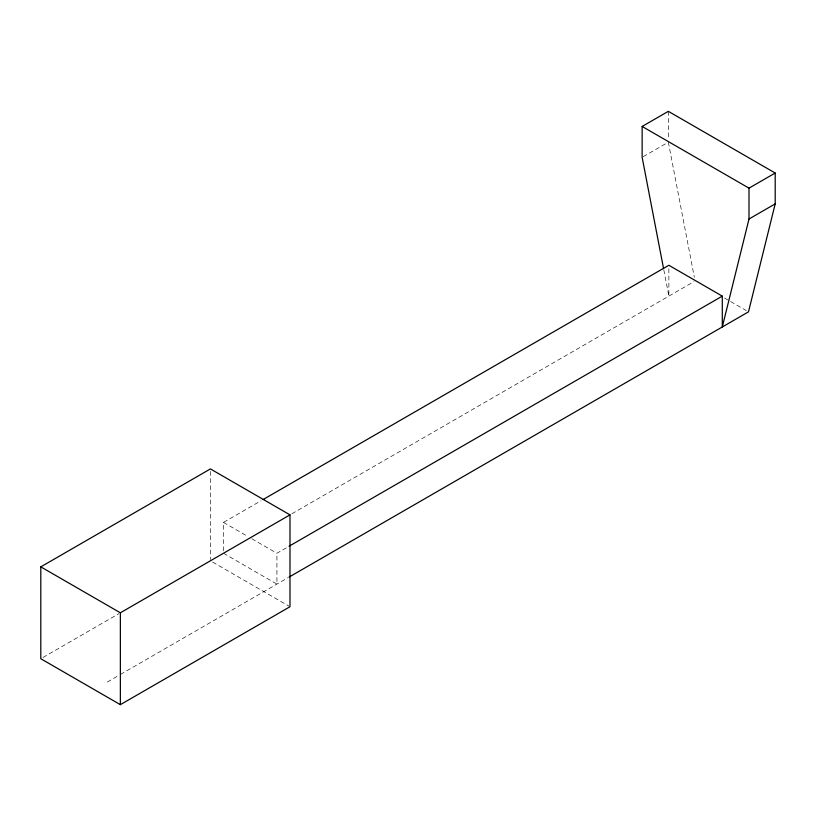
<?xml version="1.0" encoding="UTF-8"?>
<svg xmlns="http://www.w3.org/2000/svg" width="816" height="816" viewBox="0 0 816 816"><rect width="100%" height="100%" fill="white"/><g stroke="black" fill="none" stroke-linecap="round" stroke-linejoin="round"><path stroke-width="0.61" stroke-dasharray="4.08 3.06" d="M643.232 156.672L667.243 142.81M223.492 550.79L223.492 522.403L260.977 500.769M43.003 657.461L118.85 613.673M291.842 513.794L693.957 281.632M251.848 538.774L276.92 553.258L287.946 546.893M107.294 682.043L119.411 675.046M120.513 674.404L287.946 577.738M724.496 298.003L746.303 310.59M223.492 522.403L247.483 536.255M223.492 553.258L276.92 584.103L276.92 553.258M212.609 562.061L288.895 606.104M668.335 142.178L694.334 277.256M663.806 269.861L668.865 296.126L668.865 265.271M668.335 111.333L668.335 139.709M210.426 471.444L210.426 559.541"/><path stroke-width="1.22" d="M663.561 268.607L642.141 157.304L642.141 126.449L749.006 188.149L749.006 219.004L722.293 326.971L722.293 296.126L668.865 265.271L263.18 499.494M642.141 126.449L668.335 111.333L775.2 173.033L775.2 203.878L748.486 311.855L289.048 577.106M40.8 566.865L210.426 468.925L289.986 514.865L289.986 606.737L120.36 704.667L40.8 658.736L40.8 566.865L120.36 612.796L289.986 514.865M749.006 188.149L775.2 173.033M749.006 219.004L775.2 203.878M289.048 546.251L722.293 296.126M120.36 612.796L120.36 704.667"/></g></svg>
